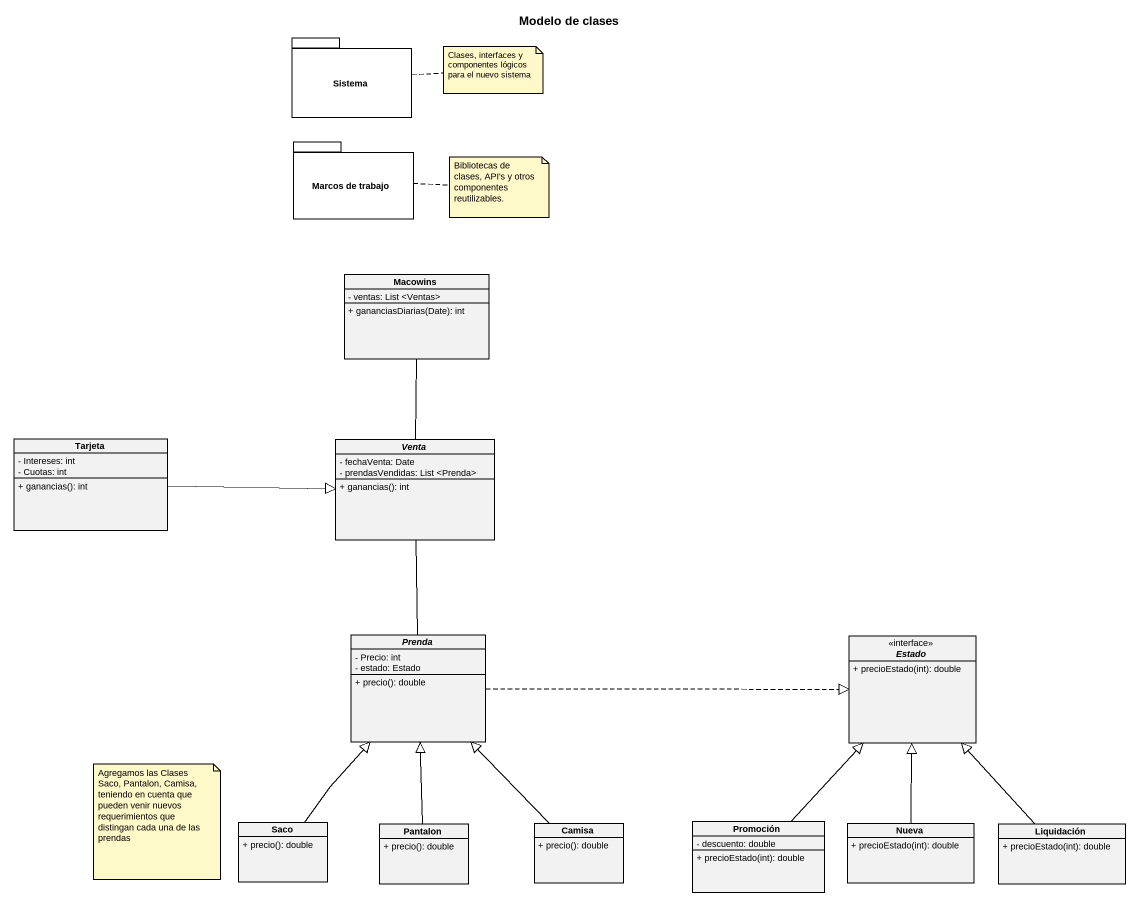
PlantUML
@startuml
title Modelo de clases
hide circle
hide empty members
skinparam classAttributeIconSize 0
package Sistema {
}
package "Marcos de trabajo" as Marcos_de_trabajo {
}
class Macowins {
  - ventas: List <Ventas>
  + gananciasDiarias(Date): int
}
class Tarjeta {
  - Intereses: int
  - Cuotas: int
  + ganancias(): int
}
abstract class Venta {
  - fechaVenta: Date
  - prendasVendidas: List <Prenda>
  + ganancias(): int
}
abstract class Prenda {
  - Precio: int
  - estado: Estado
  + precio(): double
}
interface Estado <<interface>> {
  + precioEstado(int): double
}
class Saco {
  + precio(): double
}
class Pantalon {
  + precio(): double
}
class Camisa {
  + precio(): double
}
class Promoción {
  - descuento: double
  + precioEstado(int): double
}
class Nueva {
  + precioEstado(int): double
}
class Liquidación {
  + precioEstado(int): double
}
Macowins -- Venta
Tarjeta -right-|> Venta
Venta -- Prenda
Prenda .right.|> Estado
Saco -up-|> Prenda
Pantalon -up-|> Prenda
Camisa -up-|> Prenda
Promoción -up-|> Estado
Nueva -up-|> Estado
Liquidación -up-|> Estado
note right of Sistema : Clases, interfaces y componentes lógicos para el nuevo sistema
note right of Marcos_de_trabajo : Bibliotecas de clases, API's y otros componentes reutilizables.
note as N3
  Agregamos las Clases Saco, Pantalon, Camisa, teniendo en cuenta que pueden venir nuevos requerimientos que distingan cada una de las prendas
end note
@enduml
